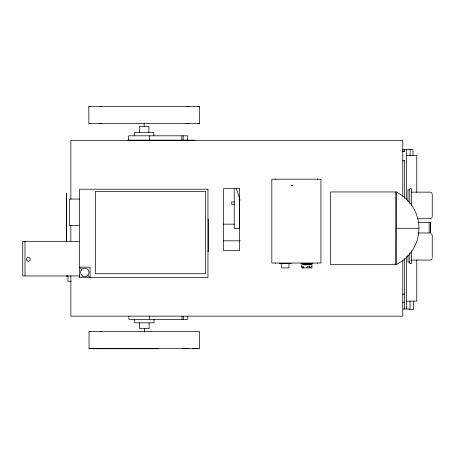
<?xml version="1.0" encoding="UTF-8"?>
<svg xmlns="http://www.w3.org/2000/svg" width="455" height="455" viewBox="0 0 455 455"><rect width="100%" height="100%" fill="white"/><g stroke="black" fill="none" stroke-linecap="round" stroke-linejoin="round"><path stroke-width="0.68" d="M158.664 348.678L89.043 348.678L89.043 331.661L90.926 331.661M432.25 216.665L431.641 218.127L430.453 218.713L417.707 218.73M432.233 258.281L431.641 259.475L430.453 260.061L411.468 260.078M81.132 270.287L81.803 269.411L79.545 267.153L90.039 267.153L90.039 277.647L87.781 275.389L86.905 276.06M275.167 263.206L275.463 263.036M317.283 179.185L317.664 179.071M88.839 106.322L199.455 106.322L199.461 123.339L88.839 123.339L88.839 106.322L90.721 106.322M194.404 140.14L127.9 140.14L127.9 140.436M409.29 149.53L412.964 149.53L412.964 155.485M402.766 149.649L410.057 149.649L410.057 155.997M402.766 151.066L404.552 151.066M402.766 151.413L404.552 151.413L404.552 149.649M406.235 155.485L416.774 155.485L416.774 192.437M402.766 160.825L404.552 160.825M409.739 189.746L408.004 189.746L408.004 201.525M411.468 192.129L430.453 192.146L431.823 192.943L432.25 194.586M79.545 199.045L69.359 199.045L69.359 225.589L79.545 225.589M234.473 201.952L231.749 201.952L231.749 204.517L234.558 204.517M207.958 219.173L208.276 219.173L208.276 251.632L207.958 251.632M417.849 222.569L430.595 222.569L430.595 232.966L418.094 232.966M223.172 224.161L234.353 224.161M418.913 228.285L395.998 228.285L395.998 264.622L330.603 264.622L330.603 191.953L396.072 191.953L396.072 228.285M223.354 240.82L240.314 240.82M79.545 241.321L22.75 241.321L22.75 275.963L79.545 275.963M409.739 262.006L408.004 262.006L408.004 255.079M279.319 263.354L291.325 263.354M300.806 263.354L312.818 263.354M303.093 264.827L310.532 264.827M301.722 266.778L303.218 266.778L303.212 267.881M311.22 266.778L311.902 266.778M66.51 276.048L67.937 276.048L67.937 281.321L71.475 281.321M67.937 276.162L66.669 276.048M402.766 294.203L404.552 294.203M406.235 301.17L416.774 301.17L416.774 259.953M402.766 302.541L404.552 302.541M402.766 308.985L410.057 308.985L410.057 301.21M408.886 309.627L413.367 309.627L413.367 301.17M100.168 331.661L101.675 331.661M89.043 331.661L199.66 331.661L199.66 348.678L192.249 348.678M89.043 348.678L197.777 348.678M100.168 348.678L101.675 348.678M182.614 348.678L188.535 348.678M186.823 106.322L188.33 106.322M197.572 106.322L199.455 106.322M99.963 106.322L101.471 106.322M88.839 123.339L90.721 123.339M186.823 123.339L188.33 123.339M197.572 123.339L199.461 123.339M275.076 179.071L275.463 179.185M317.283 263.036L317.573 263.206M431.215 233.756L432.091 234.757L432.25 235.929M236.418 188.694L240.098 200.189M432.25 195.149L432.25 215.92M432.25 236.498L432.25 257.268M430.436 222.569L430.436 232.966M429.167 222.569L429.167 232.966M411.468 205.688L411.468 188.751L409.739 188.751L409.739 203.573M411.468 250.859L411.468 263.564L409.739 263.564L409.739 252.974M406.423 149.649L406.423 199.722M406.423 256.58L406.423 308.985M404.552 160.228L404.552 198.397M404.552 258.656L404.552 308.985M402.766 196.406L402.766 140.436L70.861 140.436L70.861 199.358M402.766 260.123L402.766 316.14L70.861 316.14L70.861 275.753M310.412 267.881L310.412 266.778L306.812 266.778L306.812 267.881M309.44 266.778L309.44 267.881M303.093 266.778L303.093 267.881M288.959 263.354L288.959 267.881L281.685 267.881L281.685 263.354M239.449 196.742L239.449 228.393L234.24 228.393L234.24 188.922M187.773 316.253L187.773 319.342L128.862 319.342L128.862 316.253M187.551 140.14L187.551 135.812L128.634 135.812L128.634 140.14M183.371 316.253L183.371 319.342M183.149 135.812L183.149 140.14M182.074 316.253L182.074 319.342M181.852 135.812L181.852 140.14M154.069 319.342L154.069 322.845L134.674 322.845L134.674 319.342M153.847 135.812L153.847 132.308L134.452 132.308L134.452 135.812M149.701 316.253L149.701 319.342M149.473 135.812L149.473 140.14M149.109 322.845L149.109 328.681L139.634 328.681L139.634 322.845M148.887 132.308L148.887 126.473L139.412 126.473L139.412 132.308M144.371 328.59L144.371 332.127M144.15 123.1L144.15 126.644M70.861 225.447L70.861 241.269M66.669 241.275L66.669 193.022L66.51 241.275M24.997 241.321L24.997 275.963M396.072 191.953L395.998 264.622A40.29 40.29 0 0 0 396.072 191.953M291.53 185.282L291.524 185.759C292.628 186.078 292.519 184.485 291.53 185.282M291.672 185.27L291.945 185.606L291.672 185.27M101.471 123.339L99.963 123.339L101.471 123.339M320.917 179.185L271.828 179.185L271.828 263.036L320.917 263.036L320.917 179.185M239.557 188.649L223.559 188.649L223.559 250.682L239.557 250.682L239.557 188.649M207.958 189.223L79.545 189.223L79.545 277.647L207.958 277.647L207.958 189.223M205.529 191.379L95.465 191.379L95.465 273.722L205.529 273.722L205.529 191.379M311.902 264.617L301.722 264.617L301.722 267.881L311.902 267.881L311.902 264.617M82.679 276.06A4.226 4.226 0 0 0 89.021 272.403A4.226 4.226 0 0 0 82.679 268.74A4.226 4.226 0 0 0 82.679 276.06M27.397 260.971A1.922 1.922 0 0 0 30.275 259.305A1.922 1.922 0 0 0 27.397 257.644A1.922 1.922 0 0 0 27.397 260.971"/></g></svg>
